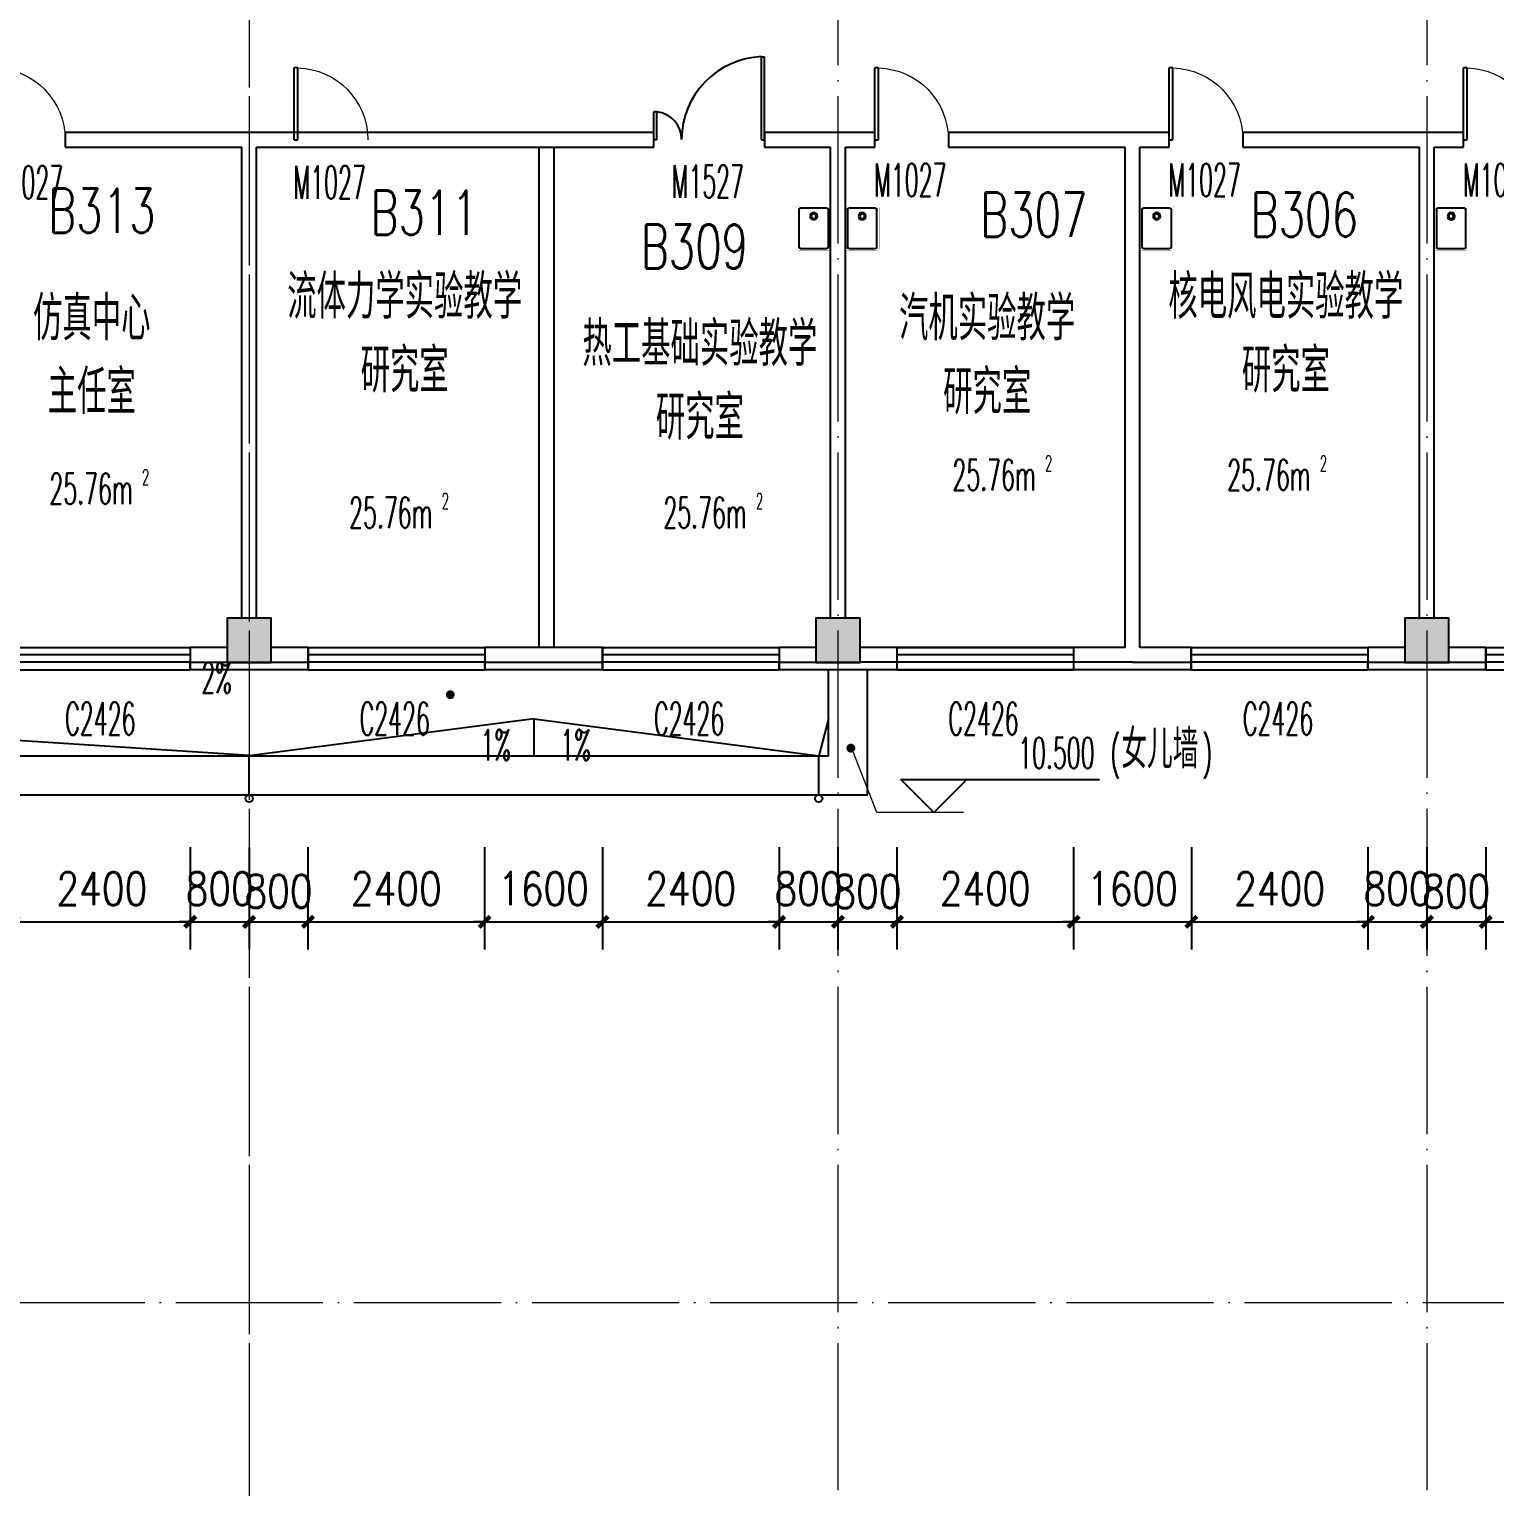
# Model space of a CAD drawing. Extents: x 1417642 to 3570900, y 124798 to 1191112.
# Drawn here: x 1538024 to 1557932, y 422296 to 442096 of the extents above; entities that cross this region are included whole.
import ezdxf

# ---------------------------------------------------------------- set-up
doc = ezdxf.new("R2010")
doc.units = 0
doc.header["$LTSCALE"] = 1000
doc.header["$MEASUREMENT"] = 0
doc.linetypes.add('DOTE', pattern=[2.42, 2, -0.2, 0.02, -0.2])
doc.layers.get('0').update_dxf_attribs({"linetype": 'CONTINUOUS'})
doc.layers.get('Defpoints').update_dxf_attribs({"linetype": 'CONTINUOUS'})
for name, color, linetype in [('colu', 2, 'CONTINUOUS'), ('COLUMN', 9, 'CONTINUOUS'), ('DIM_ELEV', 3, 'CONTINUOUS'), ('DIM_LEAD', 3, 'CONTINUOUS'), ('DIM_SYMB', 3, 'CONTINUOUS'), ('DOTE', 1, 'DOTE'), ('PUB_DIM', 3, 'CONTINUOUS'), ('PUB_HATCH', 8, 'CONTINUOUS'), ('PUB_TEXT', 40, 'CONTINUOUS'), ('SPACE', 7, 'CONTINUOUS'), ('STAIR', 2, 'CONTINUOUS'), ('SURFACE', 6, 'CONTINUOUS'), ('tiaozheng', 20, 'CONTINUOUS'), ('WALL', 4, 'CONTINUOUS'), ('WINDOW', 2, 'CONTINUOUS'), ('WINDOW_TEXT', 7, 'CONTINUOUS'), ('填充', 252, 'CONTINUOUS'), ('构件标注', 3, 'CONTINUOUS'), ('柱填充', 8, 'CONTINUOUS'), ('水点', 3, 'CONTINUOUS')]:
    doc.layers.add(name, color=color, linetype=linetype)
doc.styles.add('_TCH_DIM', font='ROMANS', dxfattribs={"width": 0.7, "bigfont": 'Z'})
doc.styles.add('_TCH_SPACE', font='ROMANS', dxfattribs={"width": 0.7, "height": 5, "bigfont": 'Z'})
doc.styles.add('_TCH_WINDOW', font='ROMANS.shx', dxfattribs={"width": 0.7, "height": 400, "bigfont": 'Z.shx'})
doc.styles.add('DIM_FONT', font='SIMPLEX.shx', dxfattribs={"width": 0.8})
doc.styles.get("Standard").update_dxf_attribs({"font": 'GBENOR', "bigfont": 'GBCBIG'})
doc.styles.add('Z', font='ROMANS', dxfattribs={"width": 0.7, "bigfont": 'Z'})
doc.dimstyles.new('DIMN150', dxfattribs={"dimscale": 1.5, "dimtxt": 300, "dimasz": 100, "dimexe": 250, "dimexo": 300, "dimgap": 150, "dimtad": 1, "dimdec": 0, "dimzin": 0, "dimdsep": 46, "dimtxsty": 'DIM_FONT', "dimblk": 'ARCHTICK', "dimcen": 0.09, "dimdle": 1.5, "dimclrt": 7, "dimazin": 2, "dimtfac": 1, "dimtdec": 0, "dimtix": 1, "dimtmove": 2, "dimatfit": 3, "dimldrblk": 'ARCHTICK', "dimfxl": 1, "dimtolj": 1, "dimtzin": 0, "dimarcsym": 0})

# ---------------------------------------------------------------- blocks, each defined once
blk = doc.blocks.new('M_E3')
for p, q in [((-275, -410), (-275, -50)), ((-255, -30), (255, -30)), ((275, -50), (275, -410)), ((255, -430), (-255, -430))]:
    blk.add_line(p, q)
at = {"const_width": 1.5}
for points in [[(-275, 0, 0.414214), (-305, -30, 0.414214)], [(305, -30, 0.414214), (275, 0, 0.414214)], [(-305, -430, 0.414214), (-275, -460, 0.414214)], [(275, -460, 0.414214), (305, -430, 0.414214)]]:
    blk.add_lwpolyline(points, format="xyb", dxfattribs=at)
for points in [[(-275, 0), (275, 0)], [(-305, -430), (-305, -30)], [(305, -30), (305, -430)], [(275, -460), (-275, -460)]]:
    blk.add_lwpolyline(points, dxfattribs=at)
for radius in [50, 32.5]:
    blk.add_circle((165, -230), radius)
for centre, start, end in [((-255, -50), 90, 180), ((255, -50), 0, 90), ((-255, -410), 180, 270), ((255, -410), 270, 0)]:
    blk.add_arc(centre, 20, start, end)
at = {"width": 0.8, "flags": 9}
for tag in ['XSIZE', 'YSIZE']:
    blk.add_attdef(tag, (0, 0), '', height=0.5, dxfattribs=at)
blk = doc.blocks.new('i89')
at = {"layer": '柱填充'}
h = blk.add_hatch(color=256, dxfattribs=at)
h.paths.add_polyline_path([(1555333, 501498), (1555333, 502098), (1554733, 502098), (1554733, 501498)])
h.paths.add_polyline_path([(1525733, 501498), (1525733, 502098), (1525133, 502098), (1525133, 501498)])
h.paths.add_polyline_path([(1517733, 501498), (1517733, 502098), (1517133, 502098), (1517133, 501498)])
h.paths.add_polyline_path([(1509733, 501498), (1509733, 502098), (1509133, 502098), (1509133, 501498)])
h.paths.add_polyline_path([(1501733, 501498), (1501733, 502098), (1501133, 502098), (1501133, 501498)])
h.paths.add_polyline_path([(1498133, 501498), (1498133, 502098), (1497533, 502098), (1497533, 501498)])
h.paths.add_polyline_path([(1498133, 529448), (1498133, 530148), (1497433, 530148), (1497433, 529448)])
h.paths.add_polyline_path([(1498133, 537448), (1498133, 538148), (1497433, 538148), (1497433, 537448)])
h.paths.add_polyline_path([(1541783, 545398), (1541783, 546098), (1541083, 546098), (1541083, 545398)])
h.paths.add_polyline_path([(1565333, 559098), (1565333, 559698), (1564733, 559698), (1564733, 559098)])
h.paths.add_polyline_path([(1565383, 549098), (1565383, 549798), (1564683, 549798), (1564683, 549098)])
h.paths.add_polyline_path([(1565333, 545498), (1565333, 546098), (1564733, 546098), (1564733, 545498)])
h.paths.add_polyline_path([(1565383, 538098), (1564683, 538098), (1564683, 537498), (1565383, 537498)])
h.paths.add_polyline_path([(1565333, 529498), (1565333, 530098), (1564733, 530098), (1564733, 529498)])
h.paths.add_polyline_path([(1565333, 519498), (1565333, 520098), (1564733, 520098), (1564733, 519498)])
h.paths.add_polyline_path([(1565333, 511498), (1565333, 512098), (1564733, 512098), (1564733, 511498)])
h.paths.add_polyline_path([(1565333, 501498), (1565333, 502098), (1564733, 502098), (1564733, 501498)])
h.paths.add_polyline_path([(1555333, 559098), (1555333, 559698), (1554733, 559698), (1554733, 559098)])
h.paths.add_polyline_path([(1555333, 549098), (1555333, 549698), (1554733, 549698), (1554733, 549098)])
h.paths.add_polyline_path([(1555333, 545498), (1555333, 546098), (1554733, 546098), (1554733, 545498)])
h.paths.add_polyline_path([(1555333, 537498), (1555333, 538098), (1554733, 538098), (1554733, 537498)])
h.paths.add_polyline_path([(1555433, 529448), (1555433, 530148), (1554733, 530148), (1554733, 529448)])
h.paths.add_polyline_path([(1555433, 519448), (1555433, 520148), (1554733, 520148), (1554733, 519448)])
h.paths.add_polyline_path([(1555433, 511498), (1555433, 512198), (1554733, 512198), (1554733, 511498)])
h.paths.add_polyline_path([(1551733, 557298), (1551733, 557898), (1551133, 557898), (1551133, 557298)])
h.paths.add_polyline_path([(1551783, 549098), (1551783, 549798), (1551083, 549798), (1551083, 549098)])
h.paths.add_polyline_path([(1551733, 545498), (1551733, 546098), (1551133, 546098), (1551133, 545498)])
h.paths.add_polyline_path([(1551733, 537498), (1551733, 538098), (1551133, 538098), (1551133, 537498)])
h.paths.add_polyline_path([(1551733, 529498), (1551733, 530098), (1551133, 530098), (1551133, 529498)])
h.paths.add_polyline_path([(1551733, 519498), (1551733, 520098), (1551133, 520098), (1551133, 519498)])
h.paths.add_polyline_path([(1551783, 511498), (1551783, 512198), (1551083, 512198), (1551083, 511498)])
h.paths.add_polyline_path([(1551733, 501498), (1551733, 502098), (1551133, 502098), (1551133, 501498)])
h.paths.add_polyline_path([(1541733, 559098), (1541733, 559698), (1541133, 559698), (1541133, 559098)])
h.paths.add_polyline_path([(1541733, 557298), (1541733, 557898), (1541133, 557898), (1541133, 557298)])
h.paths.add_polyline_path([(1541783, 549098), (1541783, 549798), (1541083, 549798), (1541083, 549098)])
h.paths.add_polyline_path([(1541733, 537498), (1541733, 538298), (1541133, 538298), (1541133, 537498)])
h.paths.add_polyline_path([(1541733, 519298), (1541733, 520098), (1541133, 520098), (1541133, 519298)])
h.paths.add_polyline_path([(1541833, 511498), (1541833, 512298), (1541033, 512298), (1541033, 511498)])
h.paths.add_polyline_path([(1541733, 501498), (1541733, 502098), (1541133, 502098), (1541133, 501498)])
h.paths.add_polyline_path([(1533733, 559098), (1533733, 559698), (1533133, 559698), (1533133, 559098)])
h.paths.add_polyline_path([(1533783, 549098), (1533783, 549798), (1533083, 549798), (1533083, 549098)])
h.paths.add_polyline_path([(1533733, 545498), (1533733, 546098), (1533133, 546098), (1533133, 545498)])
h.paths.add_polyline_path([(1533733, 537498), (1533733, 538298), (1533133, 538298), (1533133, 537498)])
h.paths.add_polyline_path([(1533733, 519298), (1533733, 520098), (1533133, 520098), (1533133, 519298)])
h.paths.add_polyline_path([(1533833, 511498), (1533833, 512298), (1533033, 512298), (1533033, 511498)])
h.paths.add_polyline_path([(1533733, 501498), (1533733, 502098), (1533133, 502098), (1533133, 501498)])
h.paths.add_polyline_path([(1525733, 559098), (1525733, 559698), (1525133, 559698), (1525133, 559098)])
h.paths.add_polyline_path([(1525783, 549098), (1525783, 549798), (1525083, 549798), (1525083, 549098)])
h.paths.add_polyline_path([(1525733, 545498), (1525733, 546098), (1525133, 546098), (1525133, 545498)])
h.paths.add_polyline_path([(1525733, 537498), (1525733, 538298), (1525133, 538298), (1525133, 537498)])
h.paths.add_polyline_path([(1525733, 519298), (1525733, 520098), (1525133, 520098), (1525133, 519298)])
h.paths.add_polyline_path([(1525833, 511498), (1525833, 512298), (1525033, 512298), (1525033, 511498)])
h.paths.add_polyline_path([(1517733, 559098), (1517733, 559698), (1517133, 559698), (1517133, 559098)])
h.paths.add_polyline_path([(1517783, 549098), (1517783, 549798), (1517083, 549798), (1517083, 549098)])
h.paths.add_polyline_path([(1517733, 545498), (1517733, 546098), (1517133, 546098), (1517133, 545498)])
h.paths.add_polyline_path([(1517733, 537498), (1517733, 538298), (1517133, 538298), (1517133, 537498)])
h.paths.add_polyline_path([(1517733, 519298), (1517733, 520098), (1517133, 520098), (1517133, 519298)])
h.paths.add_polyline_path([(1517833, 511498), (1517833, 512298), (1517033, 512298), (1517033, 511498)])
h.paths.add_polyline_path([(1509733, 559098), (1509733, 559698), (1509133, 559698), (1509133, 559098)])
h.paths.add_polyline_path([(1509783, 549098), (1509783, 549798), (1509083, 549798), (1509083, 549098)])
h.paths.add_polyline_path([(1509733, 545498), (1509733, 546098), (1509133, 546098), (1509133, 545498)])
h.paths.add_polyline_path([(1509733, 537498), (1509733, 538298), (1509133, 538298), (1509133, 537498)])
h.paths.add_polyline_path([(1509733, 519298), (1509733, 520098), (1509133, 520098), (1509133, 519298)])
h.paths.add_polyline_path([(1509833, 511498), (1509833, 512298), (1509033, 512298), (1509033, 511498)])
h.paths.add_polyline_path([(1509733, 480798), (1509733, 481398), (1509133, 481398), (1509133, 480798)])
h.paths.add_polyline_path([(1501733, 559098), (1501733, 559698), (1501133, 559698), (1501133, 559098)])
h.paths.add_polyline_path([(1501733, 549098), (1501733, 549698), (1501133, 549698), (1501133, 549098)])
h.paths.add_polyline_path([(1501733, 545498), (1501733, 546098), (1501133, 546098), (1501133, 545498)])
h.paths.add_polyline_path([(1501733, 537498), (1501733, 538098), (1501133, 538098), (1501133, 537498)])
h.paths.add_polyline_path([(1501733, 529498), (1501733, 530098), (1501133, 530098), (1501133, 529498)])
h.paths.add_polyline_path([(1501733, 519498), (1501733, 520098), (1501133, 520098), (1501133, 519498)])
h.paths.add_polyline_path([(1501833, 511498), (1501833, 512198), (1501133, 512198), (1501133, 511498)])
h.paths.add_polyline_path([(1501733, 480798), (1501733, 481398), (1501133, 481398), (1501133, 480798)])
h.paths.add_polyline_path([(1498133, 559098), (1498133, 559698), (1497533, 559698), (1497533, 559098)])
h.paths.add_polyline_path([(1498183, 549098), (1498183, 549798), (1497483, 549798), (1497483, 549098)])
h.paths.add_polyline_path([(1498133, 545498), (1498133, 546098), (1497533, 546098), (1497533, 545498)])
h.paths.add_polyline_path([(1498133, 519448), (1498133, 520148), (1497433, 520148), (1497433, 519448)])
h.paths.add_polyline_path([(1498133, 511448), (1498133, 512148), (1497433, 512148), (1497433, 511448)])
h.paths.add_polyline_path([(1498133, 480798), (1498133, 481398), (1497533, 481398), (1497533, 480798)])
h.paths.add_polyline_path([(1488133, 559098), (1488133, 559698), (1487533, 559698), (1487533, 559098)])
h.paths.add_polyline_path([(1488233, 549098), (1488233, 549798), (1487533, 549798), (1487533, 549098)])
h.paths.add_polyline_path([(1488133, 545498), (1488133, 546098), (1487533, 546098), (1487533, 545498)])
h.paths.add_polyline_path([(1488133, 537498), (1488133, 538098), (1487533, 538098), (1487533, 537498)])
h.paths.add_polyline_path([(1488133, 529498), (1488133, 530098), (1487533, 530098), (1487533, 529498)])
h.paths.add_polyline_path([(1488133, 519498), (1488133, 520098), (1487533, 520098), (1487533, 519498)])
h.paths.add_polyline_path([(1488133, 511498), (1488133, 512098), (1487533, 512098), (1487533, 511498)])
h.paths.add_polyline_path([(1488133, 501498), (1488133, 502098), (1487533, 502098), (1487533, 501498)])
h.paths.add_polyline_path([(1488133, 480798), (1488133, 481398), (1487533, 481398), (1487533, 480798)])
h.paths.add_polyline_path([(1498133, 484398), (1498133, 485198), (1497433, 485198), (1497433, 484398)])
h.paths.add_polyline_path([(1498134, 496298), (1498134, 497098), (1497433, 497098), (1497433, 496298)])
h.paths.add_polyline_path([(1487533, 497098), (1487533, 496298), (1488233, 496298), (1488233, 497098)])
h.paths.add_polyline_path([(1487533, 485198), (1487533, 484398), (1488233, 484398), (1488233, 485198)])
h.paths.add_polyline_path([(1509733, 496298), (1509733, 497098), (1509033, 497098), (1509033, 496298)])
h.paths.add_polyline_path([(1509733, 484398), (1509733, 485198), (1509033, 485198), (1509033, 484398)])
at = {"layer": 'colu'}
for points in [[(1517733, 501498), (1517733, 502098), (1517133, 502098), (1517133, 501498)], [(1525733, 501498), (1525733, 502098), (1525133, 502098), (1525133, 501498)], [(1533733, 501498), (1533733, 502098), (1533133, 502098), (1533133, 501498)]]:
    blk.add_lwpolyline(points, close=True, dxfattribs=at)
blk = doc.blocks.new('_ArchTick')
at = {"color": 0, "linetype": 'ByBlock', "const_width": 0.4}
blk.add_lwpolyline([(-0.5, -0.5), (0.5, 0.5)], dxfattribs=at)
blk = doc.blocks.new('*D2318')
at = {"layer": 'Defpoints', "color": 0}
for p in [(1537810, 431433), (1540210, 431433), (1540210, 429970)]:
    blk.add_point(p, dxfattribs=at)
at = {"layer": 'PUB_DIM', "color": 0, "lineweight": -2}
for p, q in [((1537810, 430983), (1537810, 429595)), ((1540210, 430983), (1540210, 429595)), ((1537808, 429970), (1540213, 429970))]:
    blk.add_line(p, q, dxfattribs=at)
at = {"layer": 'PUB_DIM', "color": 0, "lineweight": -2, "xscale": 150, "yscale": 150, "zscale": 150, "rotation": 180}
blk.add_blockref('_ArchTick', (1537810, 429970), dxfattribs=at)
at = {"layer": 'PUB_DIM', "color": 0, "lineweight": -2, "xscale": 150, "yscale": 150, "zscale": 150}
blk.add_blockref('_ArchTick', (1540210, 429970), dxfattribs=at)
at = {"layer": 'PUB_DIM', "color": 7, "insert": (1539010, 430420), "char_height": 450, "attachment_point": 5, "style": 'DIM_FONT'}
blk.add_mtext('\\A1;2400', dxfattribs=at)
blk = doc.blocks.new('*D2319')
at = {"layer": 'Defpoints', "color": 0}
for p in [(1540210, 431433), (1541010, 431433), (1541010, 429970)]:
    blk.add_point(p, dxfattribs=at)
at = {"layer": 'PUB_DIM', "color": 0, "lineweight": -2}
for p, q in [((1540210, 430983), (1540210, 429595)), ((1541010, 430983), (1541010, 429595)), ((1540210, 429970), (1540060, 429970)), ((1540210, 429970), (1541010, 429970)), ((1541010, 429970), (1541160, 429970))]:
    blk.add_line(p, q, dxfattribs=at)
at = {"layer": 'PUB_DIM', "color": 0, "lineweight": -2, "xscale": 150, "yscale": 150, "zscale": 150}
blk.add_blockref('_ArchTick', (1540210, 429970), dxfattribs=at)
at = {"layer": 'PUB_DIM', "color": 0, "lineweight": -2, "xscale": 150, "yscale": 150, "zscale": 150, "rotation": 180}
blk.add_blockref('_ArchTick', (1541010, 429970), dxfattribs=at)
at = {"layer": 'PUB_DIM', "color": 7, "insert": (1540610, 430420), "char_height": 450, "attachment_point": 5, "style": 'DIM_FONT'}
blk.add_mtext('\\A1;800', dxfattribs=at)
blk = doc.blocks.new('*D2320')
at = {"layer": 'Defpoints', "color": 0}
for p in [(1541010, 431433), (1541810, 431433), (1541810, 429970)]:
    blk.add_point(p, dxfattribs=at)
at = {"layer": 'PUB_DIM', "color": 0, "lineweight": -2}
for p, q in [((1541010, 430983), (1541010, 429595)), ((1541810, 430983), (1541810, 429595)), ((1541008, 429970), (1541813, 429970))]:
    blk.add_line(p, q, dxfattribs=at)
at = {"layer": 'PUB_DIM', "color": 0, "lineweight": -2, "xscale": 150, "yscale": 150, "zscale": 150, "rotation": 180}
blk.add_blockref('_ArchTick', (1541010, 429970), dxfattribs=at)
at = {"layer": 'PUB_DIM', "color": 0, "lineweight": -2, "xscale": 150, "yscale": 150, "zscale": 150}
blk.add_blockref('_ArchTick', (1541810, 429970), dxfattribs=at)
at = {"layer": 'PUB_DIM', "color": 7, "insert": (1541410, 430385), "char_height": 450, "attachment_point": 5, "style": 'DIM_FONT'}
blk.add_mtext('\\A1;800', dxfattribs=at)
blk = doc.blocks.new('*D2321')
at = {"layer": 'Defpoints', "color": 0}
for p in [(1541810, 431433), (1544210, 431433), (1544210, 429970)]:
    blk.add_point(p, dxfattribs=at)
at = {"layer": 'PUB_DIM', "color": 0, "lineweight": -2}
for p, q in [((1541810, 430983), (1541810, 429595)), ((1544210, 430983), (1544210, 429595)), ((1541808, 429970), (1544213, 429970))]:
    blk.add_line(p, q, dxfattribs=at)
at = {"layer": 'PUB_DIM', "color": 0, "lineweight": -2, "xscale": 150, "yscale": 150, "zscale": 150, "rotation": 180}
blk.add_blockref('_ArchTick', (1541810, 429970), dxfattribs=at)
at = {"layer": 'PUB_DIM', "color": 0, "lineweight": -2, "xscale": 150, "yscale": 150, "zscale": 150}
blk.add_blockref('_ArchTick', (1544210, 429970), dxfattribs=at)
at = {"layer": 'PUB_DIM', "color": 7, "insert": (1543010, 430420), "char_height": 450, "attachment_point": 5, "style": 'DIM_FONT'}
blk.add_mtext('\\A1;2400', dxfattribs=at)
blk = doc.blocks.new('*D2322')
at = {"layer": 'Defpoints', "color": 0}
for p in [(1544210, 431433), (1545810, 431433), (1545810, 429970)]:
    blk.add_point(p, dxfattribs=at)
at = {"layer": 'PUB_DIM', "color": 0, "lineweight": -2}
for p, q in [((1544210, 430983), (1544210, 429595)), ((1545810, 430983), (1545810, 429595)), ((1544210, 429970), (1544060, 429970)), ((1544210, 429970), (1545810, 429970)), ((1545810, 429970), (1545960, 429970))]:
    blk.add_line(p, q, dxfattribs=at)
at = {"layer": 'PUB_DIM', "color": 0, "lineweight": -2, "xscale": 150, "yscale": 150, "zscale": 150}
blk.add_blockref('_ArchTick', (1544210, 429970), dxfattribs=at)
at = {"layer": 'PUB_DIM', "color": 0, "lineweight": -2, "xscale": 150, "yscale": 150, "zscale": 150, "rotation": 180}
blk.add_blockref('_ArchTick', (1545810, 429970), dxfattribs=at)
at = {"layer": 'PUB_DIM', "color": 7, "insert": (1545010, 430420), "char_height": 450, "attachment_point": 5, "style": 'DIM_FONT'}
blk.add_mtext('\\A1;1600', dxfattribs=at)
blk = doc.blocks.new('*D2323')
at = {"layer": 'Defpoints', "color": 0}
for p in [(1545810, 431433), (1548210, 431433), (1548210, 429970)]:
    blk.add_point(p, dxfattribs=at)
at = {"layer": 'PUB_DIM', "color": 0, "lineweight": -2}
for p, q in [((1545810, 430983), (1545810, 429595)), ((1548210, 430983), (1548210, 429595)), ((1545808, 429970), (1548213, 429970))]:
    blk.add_line(p, q, dxfattribs=at)
at = {"layer": 'PUB_DIM', "color": 0, "lineweight": -2, "xscale": 150, "yscale": 150, "zscale": 150, "rotation": 180}
blk.add_blockref('_ArchTick', (1545810, 429970), dxfattribs=at)
at = {"layer": 'PUB_DIM', "color": 0, "lineweight": -2, "xscale": 150, "yscale": 150, "zscale": 150}
blk.add_blockref('_ArchTick', (1548210, 429970), dxfattribs=at)
at = {"layer": 'PUB_DIM', "color": 7, "insert": (1547010, 430420), "char_height": 450, "attachment_point": 5, "style": 'DIM_FONT'}
blk.add_mtext('\\A1;2400', dxfattribs=at)
blk = doc.blocks.new('*D2324')
at = {"layer": 'Defpoints', "color": 0}
for p in [(1548210, 431433), (1549010, 431433), (1549010, 429970)]:
    blk.add_point(p, dxfattribs=at)
at = {"layer": 'PUB_DIM', "color": 0, "lineweight": -2}
for p, q in [((1548210, 430983), (1548210, 429595)), ((1549010, 430983), (1549010, 429595)), ((1548210, 429970), (1548060, 429970)), ((1548210, 429970), (1549010, 429970)), ((1549010, 429970), (1549160, 429970))]:
    blk.add_line(p, q, dxfattribs=at)
at = {"layer": 'PUB_DIM', "color": 0, "lineweight": -2, "xscale": 150, "yscale": 150, "zscale": 150}
blk.add_blockref('_ArchTick', (1548210, 429970), dxfattribs=at)
at = {"layer": 'PUB_DIM', "color": 0, "lineweight": -2, "xscale": 150, "yscale": 150, "zscale": 150, "rotation": 180}
blk.add_blockref('_ArchTick', (1549010, 429970), dxfattribs=at)
at = {"layer": 'PUB_DIM', "color": 7, "insert": (1548610, 430420), "char_height": 450, "attachment_point": 5, "style": 'DIM_FONT'}
blk.add_mtext('\\A1;800', dxfattribs=at)
blk = doc.blocks.new('*D2325')
at = {"layer": 'Defpoints', "color": 0}
for p in [(1549010, 431433), (1549811, 431433), (1549811, 429970)]:
    blk.add_point(p, dxfattribs=at)
at = {"layer": 'PUB_DIM', "color": 0, "lineweight": -2}
for p, q in [((1549010, 430983), (1549010, 429595)), ((1549811, 430983), (1549811, 429595)), ((1549008, 429970), (1549813, 429970))]:
    blk.add_line(p, q, dxfattribs=at)
at = {"layer": 'PUB_DIM', "color": 0, "lineweight": -2, "xscale": 150, "yscale": 150, "zscale": 150, "rotation": 180}
blk.add_blockref('_ArchTick', (1549010, 429970), dxfattribs=at)
at = {"layer": 'PUB_DIM', "color": 0, "lineweight": -2, "xscale": 150, "yscale": 150, "zscale": 150}
blk.add_blockref('_ArchTick', (1549811, 429970), dxfattribs=at)
at = {"layer": 'PUB_DIM', "color": 7, "insert": (1549411, 430382), "char_height": 450, "attachment_point": 5, "style": 'DIM_FONT'}
blk.add_mtext('\\A1;800', dxfattribs=at)
blk = doc.blocks.new('*D2326')
at = {"layer": 'Defpoints', "color": 0}
for p in [(1549811, 431433), (1552211, 431433), (1552211, 429970)]:
    blk.add_point(p, dxfattribs=at)
at = {"layer": 'PUB_DIM', "color": 0, "lineweight": -2}
for p, q in [((1549811, 430983), (1549811, 429595)), ((1552211, 430983), (1552211, 429595)), ((1549808, 429970), (1552213, 429970))]:
    blk.add_line(p, q, dxfattribs=at)
at = {"layer": 'PUB_DIM', "color": 0, "lineweight": -2, "xscale": 150, "yscale": 150, "zscale": 150, "rotation": 180}
blk.add_blockref('_ArchTick', (1549811, 429970), dxfattribs=at)
at = {"layer": 'PUB_DIM', "color": 0, "lineweight": -2, "xscale": 150, "yscale": 150, "zscale": 150}
blk.add_blockref('_ArchTick', (1552211, 429970), dxfattribs=at)
at = {"layer": 'PUB_DIM', "color": 7, "insert": (1551011, 430420), "char_height": 450, "attachment_point": 5, "style": 'DIM_FONT'}
blk.add_mtext('\\A1;2400', dxfattribs=at)
blk = doc.blocks.new('*D2327')
at = {"layer": 'Defpoints', "color": 0}
for p in [(1552211, 431433), (1553811, 431433), (1553811, 429970)]:
    blk.add_point(p, dxfattribs=at)
at = {"layer": 'PUB_DIM', "color": 0, "lineweight": -2}
for p, q in [((1552211, 430983), (1552211, 429595)), ((1553811, 430983), (1553811, 429595)), ((1552211, 429970), (1552061, 429970)), ((1552211, 429970), (1553811, 429970)), ((1553811, 429970), (1553961, 429970))]:
    blk.add_line(p, q, dxfattribs=at)
at = {"layer": 'PUB_DIM', "color": 0, "lineweight": -2, "xscale": 150, "yscale": 150, "zscale": 150}
blk.add_blockref('_ArchTick', (1552211, 429970), dxfattribs=at)
at = {"layer": 'PUB_DIM', "color": 0, "lineweight": -2, "xscale": 150, "yscale": 150, "zscale": 150, "rotation": 180}
blk.add_blockref('_ArchTick', (1553811, 429970), dxfattribs=at)
at = {"layer": 'PUB_DIM', "color": 7, "insert": (1553011, 430420), "char_height": 450, "attachment_point": 5, "style": 'DIM_FONT'}
blk.add_mtext('\\A1;1600', dxfattribs=at)
blk = doc.blocks.new('*D2328')
at = {"layer": 'Defpoints', "color": 0}
for p in [(1553811, 431433), (1556211, 431433), (1556211, 429970)]:
    blk.add_point(p, dxfattribs=at)
at = {"layer": 'PUB_DIM', "color": 0, "lineweight": -2}
for p, q in [((1553811, 430983), (1553811, 429595)), ((1556211, 430983), (1556211, 429595)), ((1553808, 429970), (1556213, 429970))]:
    blk.add_line(p, q, dxfattribs=at)
at = {"layer": 'PUB_DIM', "color": 0, "lineweight": -2, "xscale": 150, "yscale": 150, "zscale": 150, "rotation": 180}
blk.add_blockref('_ArchTick', (1553811, 429970), dxfattribs=at)
at = {"layer": 'PUB_DIM', "color": 0, "lineweight": -2, "xscale": 150, "yscale": 150, "zscale": 150}
blk.add_blockref('_ArchTick', (1556211, 429970), dxfattribs=at)
at = {"layer": 'PUB_DIM', "color": 7, "insert": (1555011, 430420), "char_height": 450, "attachment_point": 5, "style": 'DIM_FONT'}
blk.add_mtext('\\A1;2400', dxfattribs=at)
blk = doc.blocks.new('*D2329')
at = {"layer": 'Defpoints', "color": 0}
for p in [(1556211, 431433), (1557010, 431433), (1557010, 429970)]:
    blk.add_point(p, dxfattribs=at)
at = {"layer": 'PUB_DIM', "color": 0, "lineweight": -2}
for p, q in [((1556211, 430983), (1556211, 429595)), ((1557010, 430983), (1557010, 429595)), ((1556211, 429970), (1556061, 429970)), ((1556211, 429970), (1557010, 429970)), ((1557010, 429970), (1557160, 429970))]:
    blk.add_line(p, q, dxfattribs=at)
at = {"layer": 'PUB_DIM', "color": 0, "lineweight": -2, "xscale": 150, "yscale": 150, "zscale": 150}
blk.add_blockref('_ArchTick', (1556211, 429970), dxfattribs=at)
at = {"layer": 'PUB_DIM', "color": 0, "lineweight": -2, "xscale": 150, "yscale": 150, "zscale": 150, "rotation": 180}
blk.add_blockref('_ArchTick', (1557010, 429970), dxfattribs=at)
at = {"layer": 'PUB_DIM', "color": 7, "insert": (1556611, 430420), "char_height": 450, "attachment_point": 5, "style": 'DIM_FONT'}
blk.add_mtext('\\A1;800', dxfattribs=at)
blk = doc.blocks.new('*D2330')
at = {"layer": 'Defpoints', "color": 0}
for p in [(1557010, 431433), (1557811, 431433), (1557811, 429970)]:
    blk.add_point(p, dxfattribs=at)
at = {"layer": 'PUB_DIM', "color": 0, "lineweight": -2}
for p, q in [((1557010, 430983), (1557010, 429595)), ((1557811, 430983), (1557811, 429595)), ((1557008, 429970), (1557813, 429970))]:
    blk.add_line(p, q, dxfattribs=at)
at = {"layer": 'PUB_DIM', "color": 0, "lineweight": -2, "xscale": 150, "yscale": 150, "zscale": 150, "rotation": 180}
blk.add_blockref('_ArchTick', (1557010, 429970), dxfattribs=at)
at = {"layer": 'PUB_DIM', "color": 0, "lineweight": -2, "xscale": 150, "yscale": 150, "zscale": 150}
blk.add_blockref('_ArchTick', (1557811, 429970), dxfattribs=at)
at = {"layer": 'PUB_DIM', "color": 7, "insert": (1557411, 430384), "char_height": 450, "attachment_point": 5, "style": 'DIM_FONT'}
blk.add_mtext('\\A1;800', dxfattribs=at)
blk = doc.blocks.new('*D2331')
at = {"layer": 'Defpoints', "color": 0}
for p in [(1557811, 431433), (1560211, 431433), (1560211, 429970)]:
    blk.add_point(p, dxfattribs=at)
at = {"layer": 'PUB_DIM', "color": 0, "lineweight": -2}
for p, q in [((1557811, 430983), (1557811, 429595)), ((1560211, 430983), (1560211, 429595)), ((1557808, 429970), (1560213, 429970))]:
    blk.add_line(p, q, dxfattribs=at)
at = {"layer": 'PUB_DIM', "color": 0, "lineweight": -2, "xscale": 150, "yscale": 150, "zscale": 150, "rotation": 180}
blk.add_blockref('_ArchTick', (1557811, 429970), dxfattribs=at)
at = {"layer": 'PUB_DIM', "color": 0, "lineweight": -2, "xscale": 150, "yscale": 150, "zscale": 150}
blk.add_blockref('_ArchTick', (1560211, 429970), dxfattribs=at)
at = {"layer": 'PUB_DIM', "color": 7, "insert": (1559011, 430420), "char_height": 450, "attachment_point": 5, "style": 'DIM_FONT'}
blk.add_mtext('\\A1;2400', dxfattribs=at)
blk = doc.blocks.new('_FZH')
blk.add_lwpolyline([(-0.5, -0.5), (0.5, -0.5), (0.5, 0.5), (-0.5, 0.5)], close=True)
at = {"layer": 'PUB_HATCH'}
blk.add_solid([(-0.5, -0.5), (0.5, -0.5), (-0.5, 0.5), (0.5, 0.5)], dxfattribs=at)
blk = doc.blocks.new('$TCHSYS$WIN2D')
for p, q in [((-0.5, 0.5), (0.5, 0.5)), ((-0.5, 0.5), (-0.5, -0.5)), ((0.5, 0.5), (0.5, -0.5)), ((0.5, 0.1667), (-0.5, 0.1667)), ((0.5, -0.1667), (-0.5, -0.1667)), ((-0.5, -0.5), (0.5, -0.5))]:
    blk.add_line(p, q)
blk = doc.blocks.new('$DorLib2D$00000001')
for p, q in [((0.45, 0.975), (0.5, 0.975)), ((0.45, 0), (0.45, 0.975)), ((0.5, 0), (0.5, 0.975)), ((0.5, 0), (0.45, 0))]:
    blk.add_line(p, q)
at = {"lineweight": 13}
blk.add_arc((0.475, 0), 0.975, 91.4693, 180, dxfattribs=at)
blk = doc.blocks.new('$DorLib2D$00000225')
at = {"color": 0}
for p, q in [((0.475, -0.001), (0.475, 0.752)), ((0.475, 0.752), (0.5, 0.752)), ((0.5, -0.001), (0.5, 0.752)), ((-0.5, 0), (-0.5, 0.252)), ((-0.475, 0.252), (-0.5, 0.252)), ((-0.475, 0), (-0.475, 0.252)), ((-0.475, 0), (-0.5, 0)), ((0.475, -0.001), (0.5, -0.001))]:
    blk.add_line(p, q, dxfattribs=at)
for centre, radius, start, end in [((0.505, -0.002), 0.755, 92.2493, 179.7238), ((-0.501, 0.003), 0.251, 359.7899, 84.0974)]:
    blk.add_arc(centre, radius, start, end, dxfattribs=at)

msp = doc.modelspace()

# ---------------------------------------------------------------- linework, layer by layer
at = {"layer": 'DIM_ELEV', "lineweight": 0}
for p, q in [((1549538.3, 431454.4), (1549185.5, 432359.8)), ((1550717.8, 431454.4), (1549538.3, 431454.4))]:
    msp.add_line(p, q, dxfattribs=at)
at = {"layer": 'DIM_ELEV'}
for p, q in [((1550313, 431454.4), (1549863, 431904.4)), ((1549863, 431904.4), (1552563, 431904.4)), ((1550313, 431454.4), (1550763, 431904.4))]:
    msp.add_line(p, q, dxfattribs=at)
at = {"layer": 'DIM_LEAD', "const_width": 60}
for points in [[(1543738.8, 433085.4, 1), (1543747.5, 433026.1, 1)], [(1549181.2, 432359.5, 1), (1549189.9, 432300.1, 1)]]:
    msp.add_lwpolyline(points, format="xyb", close=True, dxfattribs=at)
at = {"layer": 'DIM_SYMB'}
for points in [[(1540559.6, 432924.2, 0, 0, 0), (1540559.6, 432743.3, 120, 0, 0), (1540559.6, 432293.3, 0, 0, 0)], [(1544003.1, 432371.3, 0, 0, 0), (1543708.2, 432371.3, 120, 0, 0), (1543258.2, 432371.3, 0, 0, 0)], [(1545755.9, 432371.3, 0, 0, 0), (1546050.8, 432371.3, 120, 0, 0), (1546500.8, 432371.3, 0, 0, 0)]]:
    msp.add_lwpolyline(points, format="xyseb", dxfattribs=at)
at = {"layer": 'DOTE', "lineweight": 0}
for points in [[(1541010.3, 496846.8), (1541010.3, 385594.9)], [(1549010.3, 496846.8), (1549010.3, 385594.9)], [(1557010.3, 496846.8), (1557010.3, 385594.9)], [(1541010.3, 496546.8), (1541010.3, 385594.9)], [(1597673.8, 424795.5), (1501410.3, 424795.5)]]:
    msp.add_lwpolyline(points, dxfattribs=at)
at = {"layer": 'STAIR'}
for p, q in [((1533411.2, 432725.7), (1541010.3, 432234.5)), ((1544879.5, 432725.7), (1541010.3, 432225.7)), ((1544879.5, 432725.7), (1548748.7, 432225.8)), ((1544879.5, 432725.7), (1544879.5, 432225.8)), ((1548880.3, 432725.7), (1548748.7, 432225.8)), ((1541010.3, 431695.7), (1541010.3, 432225.7)), ((1548748.7, 431695.7), (1548748.7, 432225.7))]:
    msp.add_line(p, q, dxfattribs=at)
for centre in [(1541010.3, 431645.7), (1548748.7, 431645.7)]:
    msp.add_circle(centre, 50, dxfattribs=at)
at = {"layer": 'SURFACE'}
for p, q in [((1540210.3, 433395.8), (1540210.3, 433495.8)), ((1541810.3, 433395.8), (1541810.3, 433495.8)), ((1544210.3, 433395.8), (1544210.3, 433495.8)), ((1545810.3, 433395.8), (1545810.3, 433495.8)), ((1548210.3, 433395.8), (1548210.3, 433495.8)), ((1553810.3, 433395.8), (1553810.3, 433495.8)), ((1556210.3, 433395.8), (1556210.3, 433495.8)), ((1557810.3, 433395.8), (1557810.3, 433495.8)), ((1541010.3, 433395.8), (1540210.3, 433395.8)), ((1541810.3, 433395.8), (1541010.3, 433395.8)), ((1545810.3, 433395.8), (1544210.3, 433395.8)), ((1549010.3, 433395.8), (1548210.3, 433395.8)), ((1552107.4, 433395.8), (1549010.3, 433395.8)), ((1553010.3, 433395.8), (1552110.3, 433395.8)), ((1553810.3, 433395.8), (1553010.3, 433395.8)), ((1557010.3, 433395.8), (1556210.3, 433395.8)), ((1557810.3, 433395.8), (1557010.3, 433395.8))]:
    msp.add_line(p, q, dxfattribs=at)
at = {"layer": 'WALL'}
for p, q in [((1541010.3, 440695.8), (1538510.5, 440695.8)), ((1538510.5, 440695.8), (1538510.5, 440495.8)), ((1546510.3, 440695.8), (1541010.3, 440695.8)), ((1546510.3, 440495.8), (1546510.3, 440695.8)), ((1549010.3, 440695.8), (1548010.3, 440695.8)), ((1548010.3, 440695.8), (1548010.3, 440495.8)), ((1549510.5, 440695.8), (1549010.3, 440695.8)), ((1549510.5, 440495.8), (1549510.5, 440695.8)), ((1553010.3, 440695.8), (1550510.5, 440695.8)), ((1550510.5, 440695.8), (1550510.5, 440495.8)), ((1553510.5, 440695.8), (1553010.3, 440695.8)), ((1553510.5, 440495.8), (1553510.5, 440695.8)), ((1557010.3, 440695.8), (1554510.5, 440695.8)), ((1554510.5, 440695.8), (1554510.5, 440495.8)), ((1557510.5, 440695.8), (1557010.3, 440695.8)), ((1557510.5, 440495.8), (1557510.5, 440695.8)), ((1538510.5, 440495.8), (1540910.3, 440495.8)), ((1540910.3, 434095.8), (1540910.3, 440495.8)), ((1541110.3, 434095.8), (1541110.3, 440495.8)), ((1541110.3, 440495.8), (1546510.3, 440495.8)), ((1544952.7, 433695.8), (1544952.7, 440495.8)), ((1545152.7, 433695.8), (1545152.7, 440495.8)), ((1548010.3, 440495.8), (1548910.3, 440495.8)), ((1548910.3, 434095.8), (1548910.3, 440495.8)), ((1549110.3, 434095.8), (1549110.3, 440495.8)), ((1549110.3, 440495.8), (1549510.5, 440495.8)), ((1550510.5, 440495.8), (1552910.3, 440495.8)), ((1552910.3, 433695.8), (1552910.3, 440495.8)), ((1553110.3, 440495.8), (1553510.5, 440495.8)), ((1553110.3, 433695.8), (1553110.3, 440495.8)), ((1554510.5, 440495.8), (1556910.3, 440495.8)), ((1556910.3, 434095.8), (1556910.3, 440495.8)), ((1557110.3, 434095.8), (1557110.3, 440495.8)), ((1557110.3, 440495.8), (1557510.5, 440495.8)), ((1540710.3, 433695.8), (1540210.3, 433695.8)), ((1540210.3, 433695.8), (1540210.3, 433495.8)), ((1541810.3, 433695.8), (1541310.3, 433695.8)), ((1541810.3, 433495.8), (1541810.3, 433695.8)), ((1545810.3, 433695.8), (1544210.3, 433695.8)), ((1544210.3, 433695.8), (1544210.3, 433495.8)), ((1545810.3, 433495.8), (1545810.3, 433695.8)), ((1548710.3, 433695.8), (1548210.3, 433695.8)), ((1548210.3, 433695.8), (1548210.3, 433495.8)), ((1552107.4, 433695.8), (1549310.3, 433695.8)), ((1552910.3, 433695.8), (1552110.3, 433695.8)), ((1553810.3, 433695.8), (1553110.3, 433695.8)), ((1553810.3, 433495.8), (1553810.3, 433695.8)), ((1556710.3, 433695.8), (1556210.3, 433695.8)), ((1556210.3, 433695.8), (1556210.3, 433495.8)), ((1557810.3, 433695.8), (1557310.3, 433695.8)), ((1557810.3, 433495.8), (1557810.3, 433695.8)), ((1540210.3, 433495.8), (1540710.3, 433495.8)), ((1541310.3, 433495.8), (1541810.3, 433495.8)), ((1544210.3, 433495.8), (1545810.3, 433495.8)), ((1548210.3, 433495.8), (1548710.3, 433495.8)), ((1552107.4, 433495.8), (1549310.3, 433495.8)), ((1553010.3, 433495.8), (1552110.3, 433495.8)), ((1553010.3, 433495.8), (1553810.3, 433495.8)), ((1556210.3, 433495.8), (1556710.3, 433495.8)), ((1557310.3, 433495.8), (1557810.3, 433495.8))]:
    msp.add_line(p, q, dxfattribs=at)
at = {"layer": '构件标注'}
for points in [[(1533411.2, 431695.7), (1549410.3, 431695.8), (1549410.3, 433395.8)], [(1533411.2, 432225.7), (1548880.3, 432225.8), (1548880.3, 433395.8)]]:
    msp.add_lwpolyline(points, dxfattribs=at)

# ---------------------------------------------------------------- block references
at = {"layer": 'COLUMN', "lineweight": 0, "xscale": 600, "yscale": 600, "zscale": 600}
for p in [(1541010.3, 433795.8), (1549010.3, 433795.8), (1557010.3, 433795.8)]:
    msp.add_blockref('_FZH', p, dxfattribs=at)
at = {"layer": 'tiaozheng'}
msp.add_blockref('i89', (23577.2, -68002.8), dxfattribs=at)
at = {"layer": 'WINDOW', "lineweight": 0}
ref = msp.add_blockref('$DorLib2D$00000001', (1538010.5, 440595.8), dxfattribs=dict(at, xscale=1000, yscale=-1000, zscale=1000, rotation=179.9999999999967))
ref.add_attrib('A', 'M1027', (1537501.2, 439793.1), dxfattribs={"layer": 'WINDOW_TEXT', "lineweight": 0, "height": 446.25, "rotation": 360, "style": '_TCH_WINDOW', "width": 0.494118})
ref = msp.add_blockref('$DorLib2D$00000001', (1542122.9, 440595.8), dxfattribs=dict(at, xscale=1000, yscale=-1000, zscale=1000, rotation=179.9999999999967))
ref.add_attrib('A', 'M1027', (1541613.7, 439793.1), dxfattribs={"layer": 'WINDOW_TEXT', "lineweight": 0, "height": 446.25, "rotation": 360, "style": '_TCH_WINDOW', "width": 0.494118})
ref = msp.add_blockref('$DorLib2D$00000225', (1547260.3, 440595.8), dxfattribs=dict(at, xscale=-1500, yscale=-1500, zscale=-1500, rotation=180.0000000000058))
ref.add_attrib('A', 'M1527', (1546751, 439805.9), dxfattribs={"layer": 'WINDOW_TEXT', "lineweight": 0, "height": 446.25, "style": '_TCH_WINDOW', "width": 0.494118})
ref = msp.add_blockref('$DorLib2D$00000001', (1550010.5, 440595.8), dxfattribs=dict(at, xscale=1000, yscale=-1000, zscale=1000, rotation=180.0000000000058))
ref.add_attrib('A', 'M1027', (1549501.2, 439826.1), dxfattribs={"layer": 'WINDOW_TEXT', "lineweight": 0, "height": 446.25, "style": '_TCH_WINDOW', "width": 0.494118})
ref = msp.add_blockref('$DorLib2D$00000001', (1554010.5, 440595.8), dxfattribs=dict(at, xscale=1000, yscale=-1000, zscale=1000, rotation=180.0000000000058))
ref.add_attrib('A', 'M1027', (1553501.2, 439826.1), dxfattribs={"layer": 'WINDOW_TEXT', "lineweight": 0, "height": 446.25, "style": '_TCH_WINDOW', "width": 0.494118})
ref = msp.add_blockref('$DorLib2D$00000001', (1558010.5, 440595.8), dxfattribs=dict(at, xscale=1000, yscale=-1000, zscale=1000, rotation=180.0000000000092))
ref.add_attrib('A', 'M1027', (1557501.2, 439826.1), dxfattribs={"layer": 'WINDOW_TEXT', "lineweight": 0, "height": 446.25, "style": '_TCH_WINDOW', "width": 0.494118})
at = {"layer": 'WINDOW', "color": 2}
ref = msp.add_blockref('$TCHSYS$WIN2D', (1539010.3, 433545.8), dxfattribs=dict(at, xscale=-2400, yscale=-300, zscale=-2400, rotation=179.9999999999942))
ref.add_attrib('A', 'C2426', (1538511.5, 432507.8), dxfattribs={"layer": 'WINDOW_TEXT', "color": 2, "height": 446.25, "rotation": 360, "style": '_TCH_WINDOW', "width": 0.494118})
ref = msp.add_blockref('$TCHSYS$WIN2D', (1543010.3, 433545.8), dxfattribs=dict(at, xscale=-2400, yscale=-300, zscale=-2400, rotation=180.0000000000038))
ref.add_attrib('A', 'C2426', (1542511.5, 432507.8), dxfattribs={"layer": 'WINDOW_TEXT', "color": 2, "height": 446.25, "style": '_TCH_WINDOW', "width": 0.494118})
ref = msp.add_blockref('$TCHSYS$WIN2D', (1547010.3, 433545.8), dxfattribs=dict(at, xscale=-2400, yscale=-300, zscale=-2400, rotation=180.0000000000038))
ref.add_attrib('A', 'C2426', (1546511.5, 432507.8), dxfattribs={"layer": 'WINDOW_TEXT', "color": 2, "height": 446.25, "style": '_TCH_WINDOW', "width": 0.494118})
ref = msp.add_blockref('$TCHSYS$WIN2D', (1551010.3, 433545.8), dxfattribs=dict(at, xscale=-2400, yscale=-300, zscale=-2400, rotation=180.0000000000043))
ref.add_attrib('A', 'C2426', (1550511.5, 432507.8), dxfattribs={"layer": 'WINDOW_TEXT', "color": 2, "height": 446.25, "style": '_TCH_WINDOW', "width": 0.494118})
ref = msp.add_blockref('$TCHSYS$WIN2D', (1555010.3, 433545.8), dxfattribs=dict(at, xscale=-2400, yscale=-300, zscale=-2400, rotation=180))
ref.add_attrib('A', 'C2426', (1554511.5, 432507.8), dxfattribs={"layer": 'WINDOW_TEXT', "color": 2, "height": 446.25, "style": '_TCH_WINDOW', "width": 0.494118})
ref = msp.add_blockref('$TCHSYS$WIN2D', (1559010.3, 433545.8), dxfattribs=dict(at, xscale=-2400, yscale=-300, zscale=-2400, rotation=180))
ref.add_attrib('A', 'C2426', (1558511.5, 432507.8), dxfattribs={"layer": 'WINDOW_TEXT', "color": 2, "height": 446.25, "style": '_TCH_WINDOW', "width": 0.494118})
at = {"layer": '水点', "xscale": -1, "rotation": 270}
for p in [(1548910.3, 439390.8), (1549570.3, 439390.8), (1553570.3, 439390.8), (1557570.3, 439390.8)]:
    msp.add_blockref('M_E3', p, dxfattribs=at)

# ---------------------------------------------------------------- texts
at = {"layer": 'PUB_TEXT', "color": 1, "lineweight": 60, "style": 'Z', "width": 0.7}
for s, p in [('B313', (1538280.8, 439332)), ('B311', (1542661.1, 439305.3)), ('B307', (1550943.7, 439277.6)), ('B306', (1554617.1, 439277.6)), ('B309', (1546332, 438845))]:
    msp.add_text(s, height=600, dxfattribs=at).set_placement(p)
at = {"layer": 'PUB_TEXT', "style": '_TCH_DIM'}
for s, height, width, p in [('2%%%', 420, 0.525, (1540360.1, 433074.3)), ('女儿墙', 525, 0.7, (1552860, 432054.5)), ('1%%%', 420, 0.525, (1544153.2, 432161.3)), ('1%%%', 420, 0.525, (1545238.2, 432161.3)), ('10.500', 420, 0.525, (1551457.5, 432054.5)), ('(', 420, 0.525, (1552713, 432054.5)), (')', 420, 0.525, (1553962.5, 432054.5))]:
    msp.add_text(s, height=height, dxfattribs=dict(at, width=width)).set_placement(p)
at = {"layer": 'SPACE', "style": '_TCH_SPACE', "width": 0.525}
for s, height, p in [('25.76m', 420, (1550564.7, 435831.2)), ('2', 210, (1551824.7, 436093.7)), ('25.76m', 420, (1554298.3, 435831.2)), ('2', 210, (1555558.3, 436093.7)), ('25.76m', 420, (1538296.7, 435643.8)), ('2', 210, (1539556.7, 435906.3)), ('25.76m', 420, (1542368.3, 435319.3)), ('2', 210, (1543628.3, 435581.8)), ('25.76m', 420, (1546637.3, 435319.3)), ('2', 210, (1547897.3, 435581.8))]:
    msp.add_text(s, height=height, dxfattribs=at).set_placement(p)
at = {"layer": '填充', "char_height": 600, "width": 5691.759, "attachment_point": 2, "style": '_TCH_WINDOW'}
for s, insert in [('{\\C2;流体力学实验教学\\P研究室}', (1543123.8, 438762.5)), ('{\\C2;核电风电实验教学\\P研究室}', (1555095.2, 438762.5)), ('{\\C3;仿真中心\\P主任室}', (1538872.6, 438469.1)), ('{\\C2;汽机实验教学\\P研究室}', (1551037, 438469.1)), ('{\\C2;热工基础实验教学\\P研究室}', (1547134, 438122.7))]:
    msp.add_mtext(s, dxfattribs=dict(at, insert=insert))

# ---------------------------------------------------------------- dimensions: what is measured, and where the dimension line sits
at = {"layer": 'PUB_DIM'}
for p1, p2, picture, middle in [((1537810.3, 431432.9), (1540210.3, 431432.9), '*D2318', (1539010.3, 430420.4)), ((1540210.3, 431432.9), (1541010.3, 431432.9), '*D2319', (1540610.3, 430420.4)), ((1541810.3, 431432.9), (1544210.3, 431432.9), '*D2321', (1543010.3, 430420.4)), ((1544210.3, 431432.9), (1545810.3, 431432.9), '*D2322', (1545010.3, 430420.4)), ((1545810.3, 431432.9), (1548210.3, 431432.9), '*D2323', (1547010.3, 430420.4)), ((1548210.3, 431432.9), (1549010.3, 431432.9), '*D2324', (1548610.3, 430420.4)), ((1549810.7, 431432.9), (1552210.7, 431433), '*D2326', (1551010.7, 430420.4)), ((1552210.7, 431433), (1553810.7, 431433), '*D2327', (1553010.7, 430420.4)), ((1553810.7, 431433), (1556210.7, 431433), '*D2328', (1555010.7, 430420.4)), ((1556210.7, 431433), (1557010.3, 431433), '*D2329', (1556610.5, 430420.4)), ((1557810.7, 431433), (1560210.7, 431433), '*D2331', (1559010.7, 430420.4))]:
    dim = msp.add_aligned_dim(p1=p1, p2=p2, distance=-1462.5, dimstyle='DIMN150', dxfattribs=at)
    dim.commit()
    dim.dimension.update_dxf_attribs({"geometry": picture, "text_midpoint": middle})
for base, p1, p2, picture, middle in [((1541810.3, 429970.4), (1541010.3, 431432.9), (1541810.3, 431432.9), '*D2320', (1541410.3, 430384.7)), ((1549810.7, 429970.4), (1549010.3, 431432.9), (1549810.7, 431432.9), '*D2325', (1549410.5, 430381.5)), ((1557810.7, 429970.4), (1557010.3, 431433), (1557810.7, 431433), '*D2330', (1557410.5, 430384.1))]:
    dim = msp.add_linear_dim(base=base, p1=p1, p2=p2, angle=0.00005, dimstyle='DIMN150', dxfattribs=at)
    dim.commit()
    dim.dimension.update_dxf_attribs({"geometry": picture, "text_midpoint": middle, "dimtype": 129})

doc.saveas('drawing.dxf')
